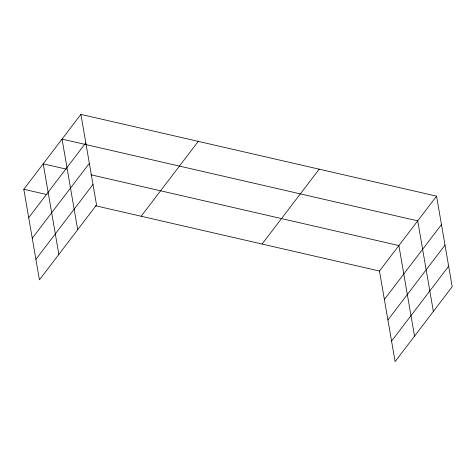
<?xml version="1.0" encoding="UTF-8"?>
<svg xmlns="http://www.w3.org/2000/svg" width="476" height="476" viewBox="0 0 476 476"><rect width="100%" height="100%" fill="white"/><g stroke="black" fill="none" stroke-linecap="round" stroke-linejoin="round"><path stroke-width="0.71" d="M80.896 114.401L96.539 204.972L39.443 279.852L23.8 189.275L80.896 114.401L436.557 196.148L452.2 286.725L395.104 361.599L379.461 271.028L436.557 196.148M28.709 217.71L85.805 142.83M32.255 238.214L89.345 163.333M35.902 259.343L92.999 184.462M141.17 216.259L198.26 141.378M262.092 244.051L319.188 169.17M384.37 299.458L441.466 224.577M387.916 319.967L445.006 245.086M391.564 341.096L448.66 266.215M66.396 169.147L43.215 163.821L58.857 254.392M91.029 174.811L398.876 245.568L414.519 336.139M23.8 189.275L46.981 194.607M95.527 205.763L379.461 271.028M433.356 311.429L417.714 220.858L62.053 139.111L77.695 229.682"/></g></svg>
